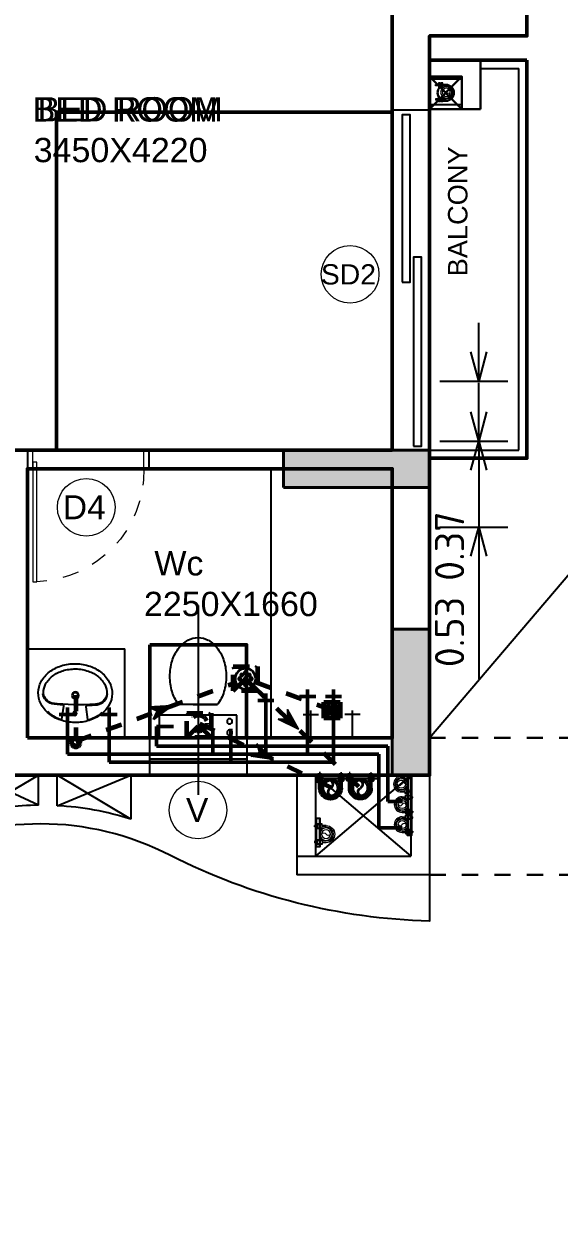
# Model space of a CAD drawing. Header units: inches. Extents: x 0 to 429, y 0 to 146.
# Drawn here: x 241.94 to 245.24, y 98.11 to 105.46 of the extents above; entities that cross this region are included whole.
import ezdxf
from ezdxf.enums import TextEntityAlignment as Align

# ---------------------------------------------------------------- set-up
doc = ezdxf.new("R2010")
doc.units = ezdxf.units.IN
doc.header["$MEASUREMENT"] = 0
doc.linetypes.add('Xr-4BHK-A-B-Typical-Sub$0$DASHED', pattern=[0.75, 0.5, -0.25])
doc.linetypes.add('Xr-4BHK-A-B-Typical-Sub$0$HIDDEN', pattern=[0.375, 0.25, -0.125])
doc.layers.get('DEFPOINTS').update_dxf_attribs({"lineweight": 18})
for name, color, linetype, lineweight in [('FLOOR01', 7, 'Continuous', 50), ('XR-4BHK-A-B-TYPICAL-SUB$0$CUTOUT', 6, 'Continuous', 30), ('XR-4BHK-A-B-TYPICAL-SUB$0$DOOR', 34, 'Continuous', 20), ('XR-4BHK-A-B-TYPICAL-SUB$0$LINE ABOVE', 6, 'Xr-4BHK-A-B-Typical-Sub$0$DASHED', 30), ('XR-4BHK-A-B-TYPICAL-SUB$0$PIPE', 30, 'Continuous', 30), ('XR-4BHK-A-B-TYPICAL-SUB$0$TOWER-COL', 1, 'Continuous', 40), ('XR-4BHK-A-B-TYPICAL-SUB$0$TOWER-COL-HATCH', 9, 'Continuous', 5), ('XR-4BHK-A-B-TYPICAL-SUB$0$WALL', 7, 'Continuous', 30)]:
    doc.layers.add(name, color=color, linetype=linetype, lineweight=lineweight)
doc.layers.add('XR-4BHK-A-B-TYPICAL-SUB$0$1PL-SHAFT-PIPE', color=7, linetype='Continuous')
doc.layers.add('XR-4BHK-A-B-TYPICAL-SUB$0$ELE', color=4, linetype='Continuous')
doc.layers.add('XR-4BHK-A-B-TYPICAL-SUB$0$SEWERARE LINE', color=7, linetype='Continuous', lineweight=35, true_color=0xca2d12)
doc.layers.add('XR-4BHK-A-B-TYPICAL-SUB$0$WATER SUPPLAY', color=7, linetype='Continuous', lineweight=0, true_color=0x00f000)
doc.styles.add('Sanvi Common', font='isocpeur.ttf')
doc.styles.add('Xr-4BHK-A-B-Typical-Sub$0$$0$DIM', font='arial.ttf', dxfattribs={"height": 4})
doc.styles.add('Xr-4BHK-A-B-Typical-Sub$0$$1$Standard', font='arial.ttf')
doc.styles.add('Xr-4BHK-A-B-Typical-Sub$0$DIM', font='arial.ttf')
doc.dimstyles.new('Sanvi Common', dxfattribs={"dimtxt": 0.18, "dimasz": 0.18, "dimexe": 0.18, "dimexo": 0.0625, "dimgap": 0.09, "dimtad": 1, "dimzin": 0, "dimdsep": 46, "dimtxsty": 'Sanvi Common', "dimblk": 'OPEN30', "dimcen": 0.09, "dimclrd": 68, "dimclre": 68, "dimclrt": 40, "dimadec": 0, "dimazin": 0, "dimtfac": 1, "dimtofl": 0, "dimtmove": 0, "dimatfit": 3, "dimldrblk": 'OPEN30', "dimfxl": 1, "dimtolj": 1, "dimtzin": 0, "dimarcsym": 0})

# ---------------------------------------------------------------- blocks, each defined once
blk = doc.blocks.new('Xr-4BHK-A-B-Typical-Sub$0$core typ')
at = {"layer": 'XR-4BHK-A-B-TYPICAL-SUB$0$ELE'}
blk.add_line((-5324.1, -6264.8), (0.4, 0.2), dxfattribs=at)
at = {"layer": 'XR-4BHK-A-B-TYPICAL-SUB$0$LINE ABOVE'}
for p, q in [((-5325.2, -6265), (1665.2, -6265.2)), ((-5324.6, -7109.8), (1665.4, -7110))]:
    blk.add_line(p, q, dxfattribs=at)
blk = doc.blocks.new('Xr-4BHK-A-B-Typical-Sub$0$basin6')
blk.add_lwpolyline([(285.3, -227.3, 0.120605), (264.9, -143.3, 0.10507), (202.2, -66.9, 0.088649), (112.5, -18.2, 0.079738), (0.8, 0, 0.079738), (-111, -17.7, 0.088649), (-200.9, -65.9, 0.10507), (-264, -142.1, 0.120605), (-284.7, -226.1, 0.120605), (-264.3, -310.1, 0.10507), (-201.6, -386.5, 0.088649), (-112, -435.2, 0.079738), (-0.2, -453.4, 0.079738), (111.6, -435.7, 0.088649), (201.5, -387.5, 0.10507), (264.5, -311.3, 0.120605)], format="xyb", close=True)
for points in [[(-209.7, -80, -0.016805), (-197.8, -69.9, -0.092161), (-106, -21.4, -0.435128), (-99.7, -24.7), (-85.2, -123.6, -0.44775), (-92.4, -133.7, 0.015365), (-179.5, -141.3, 0.272514), (-249.3, -215.6, 0.272514)], [(210.3, -80, 0.016805), (198.4, -69.9, 0.092161), (106.6, -21.4, 0.435128), (100.3, -24.7), (85.8, -123.6, 0.396344), (97.2, -134.7, -0.011856), (170.2, -140.3, -0.340407), (250.3, -226.8)], [(-244.4, -216.7, 0.017243), (-244.7, -226.1, 0.120605), (-228.8, -291.7, 0.10507), (-176.6, -355.3, 0.088649), (-99.4, -397.2, 0.079738), (-0.1, -413.4, 0.079738), (99.2, -397.7, 0.088649), (176.6, -356.1, 0.10507), (229.1, -292.7, 0.120605), (245.3, -227.3, 0.120605)]]:
    blk.add_lwpolyline(points, format="xyb")
for centre, radius in [((0.3, -69.2), 14.5), ((1.4, -209.2), 26.4), ((1.4, -209.2), 21)]:
    blk.add_circle(centre, radius)
for centre, radius, start, end in [((-151.3, -237.7), 95.4, 106.29531, 167.27029), ((-3.5, -1750.2), 1613.5, 84.2769, 96.21233), ((155.4, -234.9), 90.2, 4.87746, 88.71858)]:
    blk.add_arc(centre, radius, start, end)
blk = doc.blocks.new('Xr-4BHK-A-B-Typical-Sub$0$1111')
for p, q in [((-6719.3, 24832.2), (-6719.3, 24832.2)), ((-6770.3, 24610.7), (-7008.8, 24610.7)), ((-6918.9, 24610.7), (-6770.3, 24610.7)), ((-7128.5, 24545.5), (-7128.5, 24404.3)), ((-6650.6, 24545.5), (-7128.5, 24545.5)), ((-6650.6, 24404.3), (-6650.6, 24545.5)), ((-7128.5, 24404.3), (-6650.6, 24404.3)), ((-6849.6, 24404.3), (-6849.6, 24404.3)), ((-6703, 24404.3), (-6703, 24404.3))]:
    blk.add_line(p, q)
at = {"extrusion": (0, 0, -1)}
for centre, major_axis, ratio, start_param, end_param in [((-6859.2, 24842), (-134, 134), 1, 6.126583, 6.550859), ((-6889.6, 24895.3), (90.6, 90.6), 1, -1.303122, -0.785398), ((-6889.6, 24895.3), (-90.6, 90.6), 1, 0.785398, 1.303122), ((-6919.9, 24842), (134, 134), 1, -0.267674, 0.156602), ((-6811.4, 24807.2), (175.8, 175.8), 1, 4.219591, 4.555787), ((-6967.7, 24807.2), (-175.8, 175.8), 1, 1.727398, 2.063595), ((-6735.9, 24784.5), (231.5, 231.5), 1, 3.926991, 4.219591), ((-7043.2, 24784.5), (231.5, 231.5), 1, 0.492798, 0.785398), ((-6735.9, 24784.5), (-231.5, 231.5), 1, 5.205187, 5.497787), ((-7043.2, 24784.5), (231.5, 231.5), 1, 0.785398, 1.077998), ((-6811.4, 24761.7), (-175.8, 175.8), 1, 4.868991, 5.205187), ((-6967.7, 24761.7), (-231.2, 91.4), 0.988951, 3.056609, 3.421062), ((-6859.2, 24726.9), (-134, 134), 1, 4.837165, 4.868991), ((-6694.7, 24507), (-11.5, 11.5), 1, 3.141593, 9.424778), ((-6694.7, 24437.2), (11.5, 11.5), 1, 1.570796326805002, 7.853981633984588)]:
    blk.add_ellipse(centre, major_axis=major_axis, ratio=ratio, start_param=start_param, end_param=end_param, dxfattribs=at)
blk = doc.blocks.new('Xr-4BHK-A-B-Typical-Sub$0$d-750')
at = {"layer": 'XR-4BHK-A-B-TYPICAL-SUB$0$DOOR'}
for p, q in [((0, 718.7), (0, 750)), ((0, 750), (115, 750)), ((115, 750), (115, 718.7)), ((115, 718.7), (0, 718.7)), ((0, 0), (0, 31.2)), ((0, 31.2), (115, 31.2)), ((115, 31.2), (115, 0)), ((115, 0), (0, 0))]:
    blk.add_line(p, q, dxfattribs=at)
blk.add_lwpolyline([(73.9, 34.2), (811.3, 34.2), (811.3, 59.2), (73.9, 59.2)], close=True, dxfattribs=at)
at = {"layer": 'XR-4BHK-A-B-TYPICAL-SUB$0$DOOR', "color": 8, "linetype": 'Xr-4BHK-A-B-Typical-Sub$0$HIDDEN', "extrusion": (0, 0, -1)}
blk.add_ellipse((125, 31.2), major_axis=(218.4, 652.1), ratio=0.99874, start_param=-0.33813, end_param=1.207251, dxfattribs=at)
blk = doc.blocks.new('Xr-4BHK-A-B-Typical-Sub$0$RWP')
at = {"layer": 'XR-4BHK-A-B-TYPICAL-SUB$0$CUTOUT'}
for p, q in [((0, 200), (200, 0)), ((200, 200), (0, 0))]:
    blk.add_line(p, q, dxfattribs=at)
blk.add_lwpolyline([(0, 0), (200, 0), (200, 200), (0, 200)], close=True, dxfattribs=at)
at = {"layer": 'XR-4BHK-A-B-TYPICAL-SUB$0$ELE'}
for p, q in [((0, 200), (0, 0)), ((25, 200), (25, 0))]:
    blk.add_line(p, q, dxfattribs=at)
at = {"layer": 'XR-4BHK-A-B-TYPICAL-SUB$0$PIPE'}
blk.add_circle((100, 100), 50, dxfattribs=at)
at = {"layer": 'XR-4BHK-A-B-TYPICAL-SUB$0$WALL'}
for p, q in [((0, 315), (300.3, 315)), ((0, 200), (0, 315)), ((300.3, 0), (300.3, 315)), ((0, 200), (185.3, 200)), ((185.3, 0), (185.3, 200))]:
    blk.add_line(p, q, dxfattribs=at)
blk = doc.blocks.new('Xr-4BHK-A-B-Typical-Sub$0$REV.CO.')
at = {"layer": 'XR-4BHK-A-B-TYPICAL-SUB$0$TOWER-COL-HATCH'}
for points in [[(459366.1, 17980.2), (459596.1, 17980.2), (459596.1, 17079.7), (459366.1, 17079.7)], [(459596.1, 16205.2), (459596.1, 15975.2), (458695.7, 15975.2), (458695.7, 16205.2)]]:
    blk.add_hatch(color=256, dxfattribs=at).paths.add_polyline_path(points)
at = {"layer": 'XR-4BHK-A-B-TYPICAL-SUB$0$TOWER-COL'}
for points in [[(459366.1, 17079.7), (459596.1, 17079.7), (459596.1, 17980.2), (459366.1, 17980.2)], [(458695.7, 16205.2), (458695.7, 15975.2), (459596.1, 15975.2), (459596.1, 16205.2)]]:
    blk.add_lwpolyline(points, close=True, dxfattribs=at)
blk = doc.blocks.new('Xr-4BHK-A-B-Typical-Sub$0$$0$DOOR NO')
at = {"lineweight": 0}
blk.add_circle((0, 0), 10, dxfattribs=at)
at = {"style": 'Xr-4BHK-A-B-Typical-Sub$0$$0$DIM'}
blk.add_attdef('X1', text='', height=9, dxfattribs=at).set_placement((0, 0), align=Align.MIDDLE_CENTER)
blk = doc.blocks.new('_Open30')
at = {"color": 0, "linetype": 'ByBlock', "lineweight": -2}
for p, q in [((-1, 0.268), (0, 0)), ((0, 0), (-1, -0.268)), ((0, 0), (-1, 0))]:
    blk.add_line(p, q, dxfattribs=at)
blk = doc.blocks.new('*D326')
at = {"color": 68, "lineweight": -2, "transparency": 16777216}
for p, q in [((244.7427, 103.4411), (244.7427, 103.6211)), ((244.5018, 103.2611), (244.9227, 103.2611)), ((244.5018, 102.8911), (244.9227, 102.8911)), ((244.7427, 102.7111), (244.7427, 101.9551))]:
    blk.add_line(p, q, dxfattribs=at)
at = {"layer": 'DEFPOINTS', "color": 0, "transparency": 16777216}
for p in [(244.4393, 103.2611), (244.4393, 102.8911), (244.7427, 102.8911)]:
    blk.add_point(p, dxfattribs=at)
at = {"color": 68, "lineweight": -2, "transparency": 16777216, "xscale": 0.18, "yscale": 0.18, "zscale": 0.18}
for p, rotation in [((244.7427, 103.2611), 270), ((244.7427, 102.8911), 90)]:
    blk.add_blockref('_Open30', p, dxfattribs=dict(at, rotation=rotation))
at = {"color": 40, "transparency": 16777216, "insert": (244.5627, 102.2431), "char_height": 0.18, "attachment_point": 5, "rotation": 90, "style": 'Sanvi Common'}
blk.add_mtext('\\A1;0.37', dxfattribs=at)
blk = doc.blocks.new('*D327')
at = {"color": 68, "lineweight": -2, "transparency": 16777216}
for p, q in [((244.7427, 103.0711), (244.7427, 103.2511)), ((244.5018, 102.8911), (244.9227, 102.8911)), ((244.5018, 102.3611), (244.9227, 102.3611)), ((244.7427, 102.1811), (244.7427, 101.4251))]:
    blk.add_line(p, q, dxfattribs=at)
at = {"layer": 'DEFPOINTS', "color": 0, "transparency": 16777216}
for p in [(244.4393, 102.8911), (244.4393, 102.3611), (244.7427, 102.3611)]:
    blk.add_point(p, dxfattribs=at)
at = {"color": 68, "lineweight": -2, "transparency": 16777216, "xscale": 0.18, "yscale": 0.18, "zscale": 0.18}
for p, rotation in [((244.7427, 102.8911), 270), ((244.7427, 102.3611), 90)]:
    blk.add_blockref('_Open30', p, dxfattribs=dict(at, rotation=rotation))
at = {"color": 40, "transparency": 16777216, "insert": (244.5627, 101.7131), "char_height": 0.18, "attachment_point": 5, "rotation": 90, "style": 'Sanvi Common'}
blk.add_mtext('\\A1;0.53', dxfattribs=at)
blk = doc.blocks.new('Xr-4BHK-A-B-Typical-Sub$0$CI100')
at = {"layer": 'XR-4BHK-A-B-TYPICAL-SUB$0$SEWERARE LINE', "ltscale": 100}
for p, q in [((-78.9, 0), (-78.9, 11.5)), ((-74, 60.7), (-74, 11.5)), ((-66, 60.7), (-66, 11.5)), ((-61.1, 0), (-61.1, 11.5)), ((61.1, 0), (61.1, 11.5)), ((66, 60.7), (66, 11.5)), ((74, 60.7), (74, 11.5)), ((78.9, 0), (78.9, 11.5)), ((-78.9, -15.5), (-78.9, -4)), ((-74, 0), (-74, -4)), ((-74, -15.5), (-74, -37.3)), ((-74, -16.8), (-74, -37.3)), ((-66, -37.3), (-74, -37.3)), ((-66, 0), (-66, -4)), ((-66, -15.5), (-66, -37.3)), ((-66, -16.8), (-66, -37.3)), ((-61.1, -15.5), (-61.1, -4)), ((61.1, -15.5), (61.1, -4)), ((66, 0), (66, -4)), ((66, -15.5), (66, -37.3)), ((66, -16.8), (66, -37.3)), ((66, -37.3), (74, -37.3)), ((74, 0), (74, -4)), ((74, -15.5), (74, -37.3)), ((74, -16.8), (74, -37.3)), ((78.9, -15.5), (78.9, -4))]:
    blk.add_line(p, q, dxfattribs=at)
for points in [[(-85.4, 0), (-54.6, 0), (-54.6, 11.5), (-85.4, 11.5)], [(85.4, 0), (54.6, 0), (54.6, 11.5), (85.4, 11.5)], [(-85.4, -15.5), (-54.6, -15.5), (-54.6, -4), (-85.4, -4)], [(85.4, -15.5), (54.6, -15.5), (54.6, -4), (85.4, -4)]]:
    blk.add_lwpolyline(points, close=True, dxfattribs=at)
for radius in [60.7, 50]:
    blk.add_circle((0, 60.7), radius, dxfattribs=at)
for centre, radius, start, end in [((0, 60.7), 74, 0, 180), ((0, 60.7), 66, 0, 180), ((13.9, 85.7), 28.6, 119.0199, 240.9801), ((-13.9, 35.7), 28.6, 299.0199, 60.9801)]:
    blk.add_arc(centre, radius, start, end, dxfattribs=at)
blk = doc.blocks.new('Xr-4BHK-A-B-Typical-Sub$0$CI50')
at = {"layer": 'XR-4BHK-A-B-TYPICAL-SUB$0$WATER SUPPLAY', "ltscale": 100}
for p, q in [((-53.2, 2), (-53.2, 13.5)), ((-48.3, 35), (-48.3, 13.5)), ((-48.3, 2), (-48.3, -2)), ((-40.3, 35), (-40.3, 13.5)), ((-40.3, 2), (-40.3, -2)), ((-35.4, 2), (-35.4, 13.5)), ((35.4, 2), (35.4, 13.5)), ((40.3, 35), (40.3, 13.5)), ((40.3, 2), (40.3, -2)), ((48.3, 35), (48.3, 13.5)), ((48.3, 2), (48.3, -2)), ((53.2, 2), (53.2, 13.5)), ((-53.2, -13.5), (-53.2, -2)), ((-48.3, -13.5), (-48.3, -30.6)), ((-48.3, -14.8), (-48.3, -30.6)), ((-40.3, -30.6), (-48.3, -30.6)), ((-40.3, -13.5), (-40.3, -30.6)), ((-40.3, -14.8), (-40.3, -30.6)), ((-35.4, -13.5), (-35.4, -2)), ((35.4, -13.5), (35.4, -2)), ((40.3, -13.5), (40.3, -30.6)), ((40.3, -14.8), (40.3, -30.6)), ((40.3, -30.6), (48.3, -30.6)), ((48.3, -13.5), (48.3, -30.6)), ((48.3, -14.8), (48.3, -30.6)), ((53.2, -13.5), (53.2, -2))]:
    blk.add_line(p, q, dxfattribs=at)
at = {"layer": 'XR-4BHK-A-B-TYPICAL-SUB$0$WATER SUPPLAY', "ltscale": 100, "elevation": 0}
for points in [[(-57.9, 2), (-30.9, 2), (-30.9, 13.5), (-57.9, 13.5)], [(57.9, 2), (30.9, 2), (30.9, 13.5), (57.9, 13.5)], [(-57.9, -13.5), (-30.9, -13.5), (-30.9, -2), (-57.9, -2)], [(57.9, -13.5), (30.9, -13.5), (30.9, -2), (57.9, -2)]]:
    blk.add_lwpolyline(points, close=True, dxfattribs=at)
at = {"layer": 'XR-4BHK-A-B-TYPICAL-SUB$0$WATER SUPPLAY', "ltscale": 100}
for radius in [35, 25]:
    blk.add_circle((0, 35), radius, dxfattribs=at)
for centre, radius, start, end in [((0, 35), 48.3, 0, 180), ((0, 35), 40.3, 360, 180), ((6.9, 47.5), 14.3, 119.0199, 240.9801), ((-6.9, 22.5), 14.3, 299.0199, 60.9801)]:
    blk.add_arc(centre, radius, start, end, dxfattribs=at)
blk = doc.blocks.new('Xr-4BHK-A-B-Typical-Sub$0$A6')
at = {"linetype": 'Continuous', "lineweight": -3}
h = blk.add_hatch(dxfattribs=at)
h.set_pattern_fill('ANSI31', color=8, scale=51.850019, angle=269.98621, style=0)
h.set_pattern_definition([(314.9862146, (-3558.9815, 121585.5365), (4.58404006, 4.58183475), [])])
h.paths.add_polyline_path([(-42.5, 41.5), (0, 0), (-42.5, -41.5), (91.7, 0)])
for p, q in [((-42.5, 41.5), (0, 0)), ((91.7, 0), (-42.5, 41.5)), ((-42.5, -41.5), (0, 0)), ((0, 0), (91.7, 0)), ((91.7, 0), (-42.5, -41.5))]:
    blk.add_line(p, q, dxfattribs=at)
blk = doc.blocks.new('Xr-4BHK-A-B-Typical-Sub$0$FT 100')
at = {"linetype": 'Continuous'}
blk.add_ellipse((0, 0), major_axis=(63.4, -2.9), ratio=1, start_param=0.046079, end_param=6.329264, dxfattribs=at)
for centre in [(-36.7, 0), (-23.3, 23.3), (0, 35.4), (0, 0), (23.3, 23.3), (36.7, 0), (-23.3, -23.3), (0, -35.4), (23.3, -23.3)]:
    blk.add_ellipse(centre, major_axis=(7.97, 0), ratio=1)
blk = doc.blocks.new('Xr-4BHK-A-B-Typical-Sub$0$A$C14D55273')
at = {"layer": 'XR-4BHK-A-B-TYPICAL-SUB$0$WATER SUPPLAY', "lineweight": 50}
for p, q in [((12186.2, -2395), (12043.1, -2395)), ((12043.1, -2395), (12043.1, -2849.5)), ((12188.2, -2556.9), (12098.2, -2556.9)), ((12098.2, -2556.9), (12098.2, -2899.5)), ((10121.7, -2849.5), (12043.1, -2849.5)), ((10121.7, -3136.8), (10121.7, -2849.5)), ((10379.2, -2799.5), (11762.7, -2799.5)), ((10379.2, -3136.8), (10379.2, -2799.5)), ((11019, -3006.4), (11019, -2849.5)), ((11128.6, -3006.4), (11128.6, -2799.5)), ((11345.7, -3223.5), (11345.7, -2849.5)), ((11602.9, -3248.1), (11602.9, -2849.5)), ((11762.7, -3248.1), (11762.7, -2799.5)), ((10671.8, -2899.5), (12098.2, -2899.5)), ((10671.8, -2899.5), (10671.8, -3020.1)), ((10671.8, -3020.1), (10776.5, -3020.1)), ((10171.7, -3094.3), (10071.7, -3094.3)), ((10429.2, -3094.3), (10329.2, -3094.3)), ((11395.7, -3181), (11295.7, -3181)), ((11652.9, -3205.6), (11552.9, -3205.6)), ((11812.7, -3205.6), (11712.7, -3205.6))]:
    blk.add_line(p, q, dxfattribs=at)
blk = doc.blocks.new('Xr-4BHK-A-B-Typical-Sub$0$A$C2521575D')
at = {"layer": 'XR-4BHK-A-B-TYPICAL-SUB$0$1PL-SHAFT-PIPE'}
for p, q in [((12439.1, 2521.2), (12819.3, 2521.2)), ((13006, 2542.2), (13006, 2167.6)), ((12460.1, 2271.6), (12460.1, 2100.3))]:
    blk.add_line(p, q, dxfattribs=at)
for points in [[(12439.1, 2542.2), (12819.3, 2542.3), (12819.3, 2517.2), (12439.1, 2517.2)], [(13027, 2542.2), (13027, 2167.6), (13002, 2167.6), (13002, 2542.2)], [(12439.1, 2271.6), (12439.1, 2100.3), (12464.1, 2100.3), (12464.1, 2271.6)]]:
    blk.add_lwpolyline(points, close=True, dxfattribs=at)
at = {"layer": 'XR-4BHK-A-B-TYPICAL-SUB$0$SEWERARE LINE', "linetype": 'Xr-4BHK-A-B-Typical-Sub$0$HIDDEN', "lineweight": 60, "ltscale": 200}
for p, q in [((11928.4, 3059.2), (12078.4, 3209.2)), ((12078.4, 3059.2), (11928.4, 3209.2)), ((10957.6, 2749.7, 0), (11943.8, 3112.3, 0)), ((12049.4, 3090.4), (12712.1, 2459.6)), ((12537.3, 2940.3), (12063.1, 3112.5)), ((10957.6, 3033.7), (10957.6, 2749.7, 0)), ((12487.3, 2890.3), (12587.3, 2990.3)), ((12587.3, 2890.3), (12487.3, 2990.3)), ((11641.6, 2771.8), (11791.6, 2921.8)), ((11791.6, 2771.8), (11641.6, 2921.8)), ((12532.1, 2462.5), (11714.5, 2860.2, 0))]:
    blk.add_line(p, q, dxfattribs=at)
for points in [[(11928.4, 3209.2), (12078.4, 3209.2), (12078.4, 3059.2), (11928.4, 3059.2)], [(12487.3, 2990.3), (12587.3, 2990.3), (12587.3, 2890.3), (12487.3, 2890.3)], [(11641.6, 2921.8), (11791.6, 2921.8), (11791.6, 2771.8), (11641.6, 2771.8)]]:
    blk.add_lwpolyline(points, close=True, dxfattribs=at)
blk.add_circle((11714.9, 2860), 50, dxfattribs=at)
for centre, radius, start, end in [((10957.6, 2744.2, 0), 30, 146.44269, 33.55731), ((10957.6, 2749.7, 0), 27.3, 156.0932, 23.9068)]:
    blk.add_arc(centre, radius, start, end, dxfattribs=at)
at = {"layer": 'XR-4BHK-A-B-TYPICAL-SUB$0$1PL-SHAFT-PIPE', "xscale": -1, "rotation": 270}
blk.add_blockref('Xr-4BHK-A-B-Typical-Sub$0$CI50', (13207, 6751.7), dxfattribs=at)
at = {"layer": 'XR-4BHK-A-B-TYPICAL-SUB$0$1PL-SHAFT-PIPE'}
for name, p, xscale, yscale, zscale, rotation in [('Xr-4BHK-A-B-Typical-Sub$0$CI100', (12527.7, 2517.2), -0.9404999999969732, 0.9404999999969732, 0.9405, 180), ('Xr-4BHK-A-B-Typical-Sub$0$CI100', (12712.1, 2517.5), -0.9404999999969732, 0.9404999999969732, 0.9405, 180), ('Xr-4BHK-A-B-Typical-Sub$0$CI50', (12462.3, 2175.9), -1.099999999976717, 1.100000000005821, 1.1, 270)]:
    blk.add_blockref(name, p, dxfattribs=dict(at, xscale=xscale, yscale=yscale, zscale=zscale, rotation=rotation))
at = {"layer": 'XR-4BHK-A-B-TYPICAL-SUB$0$1PL-SHAFT-PIPE', "rotation": 90}
for p in [(13000, 2484.3), (13004.9, 2358.7), (13004.9, 2234.8)]:
    blk.add_blockref('Xr-4BHK-A-B-Typical-Sub$0$CI50', p, dxfattribs=at)
at = {"layer": 'XR-4BHK-A-B-TYPICAL-SUB$0$SEWERARE LINE', "linetype": 'Xr-4BHK-A-B-Typical-Sub$0$HIDDEN', "lineweight": 60, "ltscale": 200, "xscale": -1, "rotation": 270}
blk.add_blockref('Xr-4BHK-A-B-Typical-Sub$0$FT 100', (12003.4, 3134.2), dxfattribs=at)
at = {"layer": 'XR-4BHK-A-B-TYPICAL-SUB$0$SEWERARE LINE', "linetype": 'Xr-4BHK-A-B-Typical-Sub$0$HIDDEN', "lineweight": 60, "ltscale": 200, "extrusion": (5.62196e-09, -1.55015e-08, 1), "xscale": -0.999999999999999, "rotation": 199.9206865134811}
blk.add_blockref('Xr-4BHK-A-B-Typical-Sub$0$A6', (11462, 2935.6, 0), dxfattribs=at)
at = {"layer": 'XR-4BHK-A-B-TYPICAL-SUB$0$SEWERARE LINE', "linetype": 'Xr-4BHK-A-B-Typical-Sub$0$HIDDEN', "lineweight": 60, "ltscale": 200, "extrusion": (-1.13602e-08, -1.19519e-08, 1), "xscale": -1, "rotation": 136.4401880543236}
blk.add_blockref('Xr-4BHK-A-B-Typical-Sub$0$A6', (12264.3, 2885.8, 0), dxfattribs=at)
at = {"layer": 'XR-4BHK-A-B-TYPICAL-SUB$0$SEWERARE LINE', "linetype": 'Xr-4BHK-A-B-Typical-Sub$0$HIDDEN', "lineweight": 60, "ltscale": 200, "xscale": -0.6666666666715173, "yscale": 0.6666666666715173, "zscale": 0.6666666666666666, "rotation": 270}
blk.add_blockref('Xr-4BHK-A-B-Typical-Sub$0$FT 100', (12537.3, 2940.3), dxfattribs=at)
at = {"layer": 'XR-4BHK-A-B-TYPICAL-SUB$0$SEWERARE LINE', "linetype": 'Xr-4BHK-A-B-Typical-Sub$0$HIDDEN', "lineweight": 60, "ltscale": 200, "extrusion": (-7.22204e-09, -1.48238e-08, 1), "xscale": -1.000000000000003, "rotation": 154.0113002114082}
blk.add_blockref('Xr-4BHK-A-B-Typical-Sub$0$A6', (12093.2, 2676.1, 0), dxfattribs=at)
at = {"layer": 'XR-4BHK-A-B-TYPICAL-SUB$0$WATER SUPPLAY', "xscale": -1, "rotation": 180}
blk.add_blockref('Xr-4BHK-A-B-Typical-Sub$0$A$C14D55273', (783.9, -180.6), dxfattribs=at)

msp = doc.modelspace()

# ---------------------------------------------------------------- linework, layer by layer
for p, q in [((245.0392, 107.0848), (245.0392, 105.3899)), ((244.2093, 104.9348), (244.2093, 105.5049)), ((245.0392, 105.3899), (244.4393, 105.3899)), ((244.4393, 105.2399), (244.4393, 105.3899)), ((244.7542, 105.2399), (245.0392, 105.2399)), ((244.7542, 105.1899), (244.9892, 105.1899)), ((244.9892, 102.8349), (244.9892, 105.1899)), ((245.0392, 102.7849), (245.0392, 105.2399)), ((244.4393, 104.9348), (244.4393, 105.1249)), ((244.2093, 104.9348), (244.4393, 104.9348)), ((244.2093, 104.9348), (244.2093, 102.8349)), ((244.4393, 102.8349), (244.4393, 104.9348)), ((241.9593, 102.8348), (240.7593, 102.8348)), ((241.9593, 102.8348), (241.9593, 101.0598)), ((244.4393, 102.8349), (242.7088, 102.8349)), ((242.7088, 102.8349), (242.7088, 102.7199)), ((244.4393, 100.8299), (244.4393, 102.8349)), ((244.4393, 102.8349), (244.9892, 102.8349)), ((244.4393, 102.7849), (245.0392, 102.7849)), ((242.7093, 102.7198), (241.9593, 102.7198)), ((244.2093, 102.7199), (242.7088, 102.7199)), ((243.4621, 101.0598), (243.4621, 102.7198)), ((244.2093, 101.0599), (244.2093, 102.7199)), ((243.0121, 101.8766), (243.0121, 100.7098)), ((241.9593, 101.6098), (242.5593, 101.6098)), ((242.5593, 101.0598), (242.5593, 101.6098)), ((243.6598, 101.2047), (243.7537, 101.2047)), ((243.7067, 101.0599), (243.7067, 101.2291)), ((244.0112, 101.2047), (243.9173, 101.2047)), ((243.9642, 101.0599), (243.9642, 101.2291)), ((241.9593, 101.0598), (242.7121, 101.0599)), ((242.7121, 101.0599), (242.7121, 100.8298)), ((242.7121, 101.0599), (243.3121, 101.0599)), ((243.3121, 101.0599), (244.2093, 101.0599)), ((243.3121, 101.0599), (243.3121, 100.8299)), ((242.7121, 100.9599), (243.3121, 100.9599)), ((243.3121, 100.9299), (242.7121, 100.9299)), ((240.9471, 100.8298), (242.7121, 100.8298)), ((241.6313, 100.5986), (242.028, 100.8298)), ((242.028, 100.6448), (241.6313, 100.8298)), ((242.028, 100.6448), (242.028, 100.8298)), ((242.143, 100.642), (242.143, 100.8298)), ((242.143, 100.642), (242.5971, 100.8298)), ((242.5971, 100.5593), (242.143, 100.8298)), ((242.5971, 100.8298), (242.5971, 100.5593)), ((243.3121, 100.8299), (242.7121, 100.8299)), ((243.3121, 100.8299), (244.3243, 100.8298)), ((243.6214, 100.8298), (243.6214, 100.3301)), ((243.7364, 100.8299), (243.7364, 100.3301)), ((244.3243, 100.8298), (243.7364, 100.3301)), ((243.7364, 100.8298), (244.3243, 100.3301)), ((244.3243, 100.8298), (244.3243, 100.3301)), ((244.4393, 100.8299), (244.4393, 100.2151)), ((243.6214, 100.3301), (244.3243, 100.3301)), ((243.6214, 100.3301), (243.6214, 100.2151)), ((244.4393, 100.2151), (243.6214, 100.2151))]:
    msp.add_line(p, q)
for points in [[(244.27, 103.8709), (244.32, 103.8709), (244.32, 104.903), (244.27, 104.903)], [(244.3393, 102.8604), (244.3893, 102.8604), (244.3893, 104.025), (244.3393, 104.025)]]:
    msp.add_lwpolyline(points, close=True)
for points in [[(242.028, 100.6448, 0.054211), (241.6313, 100.5986)], [(242.5971, 100.5593, 0.06273), (242.143, 100.642, 0.06273)], [(244.4393, 100.2151), (244.4393, 99.9298, -0.111051), (242.8409, 100.3344, 0.244497), (241.2426, 100.3344, -0.111051), (239.6443, 99.9298, 74.791831)]]:
    msp.add_lwpolyline(points, format="xyb")
at = {"layer": 'FLOOR01', "color": 246}
msp.add_line((242.7088, 102.7202), (241.9589, 102.7202), dxfattribs=at)
at = {"layer": 'FLOOR01', "color": 181}
msp.add_lwpolyline([(232.4642, 109.0602), (232.4642, 103.9702), (232.0843, 103.9702), (232.0842, 98.1102), (236.4888, 98.1102), (236.4888, 99.5402), (237.6892, 99.5402), (237.6892, 100.1407), (239.6442, 100.1407), (239.6442, 100.8302), (244.4392, 100.8302), (244.4392, 105.3902), (245.0392, 105.3902), (245.0392, 107.0856)], dxfattribs=at)
at = {"layer": 'FLOOR01', "color": 230}
msp.add_lwpolyline([(245.0392, 107.0851), (245.0392, 105.3901), (244.4392, 105.3901), (244.4392, 100.8301), (239.6442, 100.83), (239.6442, 100.1406), (237.6892, 100.1406), (237.6892, 99.5401), (236.4892, 99.5401), (236.4892, 98.1101), (232.0842, 98.1101), (232.0843, 103.9701), (232.4643, 103.9701), (232.4642, 109.0601)], dxfattribs=at)
at = {"layer": 'FLOOR01', "color": 150}
msp.add_lwpolyline([(244.2093, 102.8352), (240.7592, 102.8352), (240.7592, 106.8552), (244.2093, 106.8552)], close=True, dxfattribs=at)
at = {"layer": 'FLOOR01', "color": 35}
msp.add_lwpolyline([(245.0392, 105.2402), (244.4392, 105.2402), (244.4392, 102.7852), (245.0392, 102.7852)], close=True, dxfattribs=at)
at = {"layer": 'FLOOR01', "color": 103}
msp.add_lwpolyline([(244.2093, 102.8352), (242.138, 102.8352), (242.138, 104.9205), (244.2093, 104.9205)], close=True, dxfattribs=at)
at = {"layer": 'FLOOR01', "color": 81}
msp.add_lwpolyline([(241.9592, 101.0601), (244.2092, 101.0601), (244.2092, 102.7202), (241.9592, 102.7202)], close=True, dxfattribs=at)
at = {"layer": 'FLOOR01', "color": 128}
msp.add_lwpolyline([(242.7146, 101.6351), (243.3111, 101.6351), (243.3111, 101.0601), (242.7146, 101.0601)], close=True, dxfattribs=at)

# ---------------------------------------------------------------- block references
at = {"xscale": 0.001, "yscale": 0.001, "zscale": 0.001}
for name, p in [('Xr-4BHK-A-B-Typical-Sub$0$A$C2521575D', (231.3004, 98.2906)), ('Xr-4BHK-A-B-Typical-Sub$0$core typ', (249.7638, 107.3248))]:
    msp.add_blockref(name, p, dxfattribs=at)
at = {"extrusion": (0, 0, -1)}
for name, p, xscale, yscale, zscale, rotation in [('Xr-4BHK-A-B-Typical-Sub$0$REV.CO.', (215.1569, 118.8101), 0.001, 0.001, -0.001, 180), ('Xr-4BHK-A-B-Typical-Sub$0$d-750', (-241.9593, 102.8348), -0.001000064621199273, 0.001000064621199273, -0.001000064621199273, 90.00000005294054), ('Xr-4BHK-A-B-Typical-Sub$0$1111', (-249.9013, 76.6555), -0.001, 0.001, -0.001, 1.067216715000541e-07)]:
    msp.add_blockref(name, p, dxfattribs=dict(at, xscale=xscale, yscale=yscale, zscale=zscale, rotation=rotation))
for name, p, xscale, yscale, zscale, rotation in [('Xr-4BHK-A-B-Typical-Sub$0$RWP', (244.4392, 104.9395), -0.001, 0.001, 0.001, 270), ('Xr-4BHK-A-B-Typical-Sub$0$basin6', (242.2506, 101.155), -0.0008000000005451249, 0.0008000000005451249, 0.0008000000005451249, 178.9049319456188)]:
    msp.add_blockref(name, p, dxfattribs=dict(xscale=xscale, yscale=yscale, zscale=zscale, rotation=rotation))
ref = msp.add_blockref('Xr-4BHK-A-B-Typical-Sub$0$$0$DOOR NO', (243.9494, 103.9201), dxfattribs=dict(xscale=0.01778, yscale=0.01778, zscale=0.01778, rotation=180))
ref.add_attrib('X1', 'SD2', dxfattribs={"height": 0.125, "style": 'Xr-4BHK-A-B-Typical-Sub$0$$1$Standard'}).set_placement((243.9391, 103.9196), align=Align.MIDDLE_CENTER)
ref = msp.add_blockref('Xr-4BHK-A-B-Typical-Sub$0$$0$DOOR NO', (242.3223, 102.483), dxfattribs=dict(xscale=0.01778, yscale=0.01778, zscale=0.01778, rotation=180))
ref.add_attrib('X1', 'D4', dxfattribs={"height": 0.14817, "style": 'Xr-4BHK-A-B-Typical-Sub$0$$1$Standard'}).set_placement((242.3103, 102.483), align=Align.MIDDLE_CENTER)
ref = msp.add_blockref('Xr-4BHK-A-B-Typical-Sub$0$$0$DOOR NO', (243.0115, 100.6154), dxfattribs=dict(xscale=0.01778, yscale=0.01778, zscale=0.01778, rotation=180))
ref.add_attrib('X1', 'V', dxfattribs={"height": 0.1482, "style": 'Xr-4BHK-A-B-Typical-Sub$0$$1$Standard'}).set_placement((243.0062, 100.6154), align=Align.MIDDLE_CENTER)

# ---------------------------------------------------------------- texts
at = {"style": 'Xr-4BHK-A-B-Typical-Sub$0$DIM'}
for s, p in [('BED ROOM', (241.9918, 104.8621)), ('3450X4220', (241.9983, 104.6115)), (' Wc', (242.6842, 102.062)), ('2250X1660', (242.6781, 101.8114))]:
    msp.add_text(s, height=0.15, dxfattribs=at).set_placement(p)
msp.add_text('BALCONY', height=0.12, rotation=90, dxfattribs=at).set_placement((244.673, 103.9075))
at = {"layer": 'FLOOR01', "color": 150, "style": 'Xr-4BHK-A-B-Typical-Sub$0$DIM'}
msp.add_text('BED ROOM', height=0.15, dxfattribs=at).set_placement((242.0225, 104.8625))
at = {"layer": 'FLOOR01', "color": 81, "style": 'Xr-4BHK-A-B-Typical-Sub$0$DIM'}
msp.add_text(' Wc', height=0.15, dxfattribs=at).set_placement((242.6842, 102.0624))

# ---------------------------------------------------------------- dimensions: what is measured, and where the dimension line sits
at = {"color": 2}
for base, p1, p2, picture, middle in [((244.7427, 102.8911), (244.4393, 103.2611), (244.4393, 102.8911), '*D326', (244.5627, 102.2431)), ((244.7427, 102.3611), (244.4393, 102.8911), (244.4393, 102.3611), '*D327', (244.5627, 101.7131))]:
    dim = msp.add_linear_dim(base=base, p1=p1, p2=p2, angle=90, dimstyle='Sanvi Common', dxfattribs=at)
    dim.commit()
    dim.dimension.update_dxf_attribs({"geometry": picture, "text_midpoint": middle})

doc.saveas('drawing.dxf')
